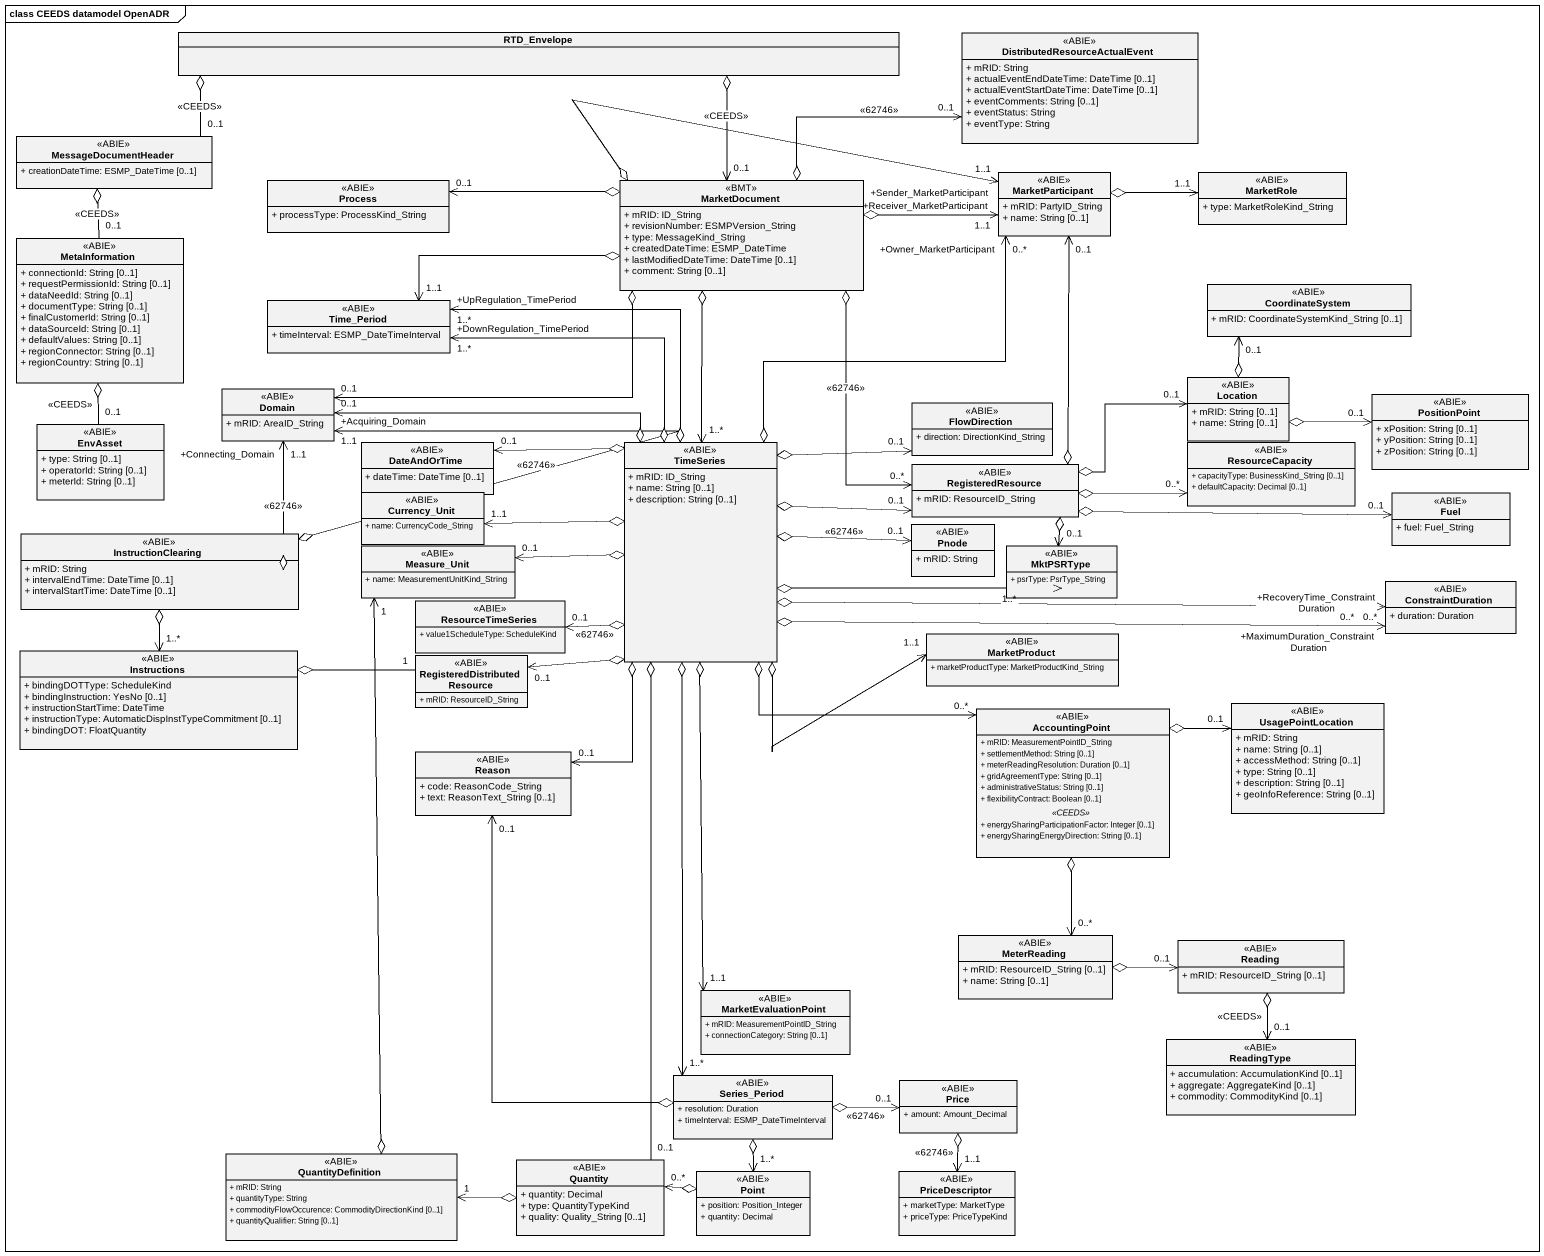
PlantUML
@startuml
mainframe class CEEDS datamodel OpenADR
hide circle
hide empty members
skinparam classAttributeIconSize 0
class RTD_Envelope
class "DistributedResourceActualEvent" as DistributedResourceActualEve <<ABIE>> {
  + mRID: String
  + actualEventEndDateTime: DateTime [0..1]
  + actualEventStartDateTime: DateTime [0..1]
  + eventComments: String [0..1]
  + eventStatus: String
  + eventType: String
}
class MessageDocumentHeader <<ABIE>> {
  + creationDateTime: ESMP_DateTime [0..1]
}
class "Process" as Process_ <<ABIE>> {
  + processType: ProcessKind_String
}
class MarketDocument <<BMT>> {
  + mRID: ID_String
  + revisionNumber: ESMPVersion_String
  + type: MessageKind_String
  + createdDateTime: ESMP_DateTime
  + lastModifiedDateTime: DateTime [0..1]
  + comment: String [0..1]
}
class MarketParticipant <<ABIE>> {
  + mRID: PartyID_String
  + name: String [0..1]
}
class MarketRole <<ABIE>> {
  + type: MarketRoleKind_String
}
class MetaInformation <<ABIE>> {
  + connectionId: String [0..1]
  + requestPermissionId: String [0..1]
  + dataNeedId: String [0..1]
  + documentType: String [0..1]
  + finalCustomerId: String [0..1]
  + dataSourceId: String [0..1]
  + defaultValues: String [0..1]
  + regionConnector: String [0..1]
  + regionCountry: String [0..1]
}
class Time_Period <<ABIE>> {
  + timeInterval: ESMP_DateTimeInterval
}
class CoordinateSystem <<ABIE>> {
  + mRID: CoordinateSystemKind_String [0..1]
}
class Domain <<ABIE>> {
  + mRID: AreaID_String
}
class FlowDirection <<ABIE>> {
  + direction: DirectionKind_String
}
class Location <<ABIE>> {
  + mRID: String [0..1]
  + name: String [0..1]
}
class PositionPoint <<ABIE>> {
  + xPosition: String [0..1]
  + yPosition: String [0..1]
  + zPosition: String [0..1]
}
class EnvAsset <<ABIE>> {
  + type: String [0..1]
  + operatorId: String [0..1]
  + meterId: String [0..1]
}
class DateAndOrTime <<ABIE>> {
  + dateTime: DateTime [0..1]
}
class TimeSeries <<ABIE>> {
  + mRID: ID_String
  + name: String [0..1]
  + description: String [0..1]
}
class ResourceCapacity <<ABIE>> {
  + capacityType: BusinessKind_String [0..1]
  + defaultCapacity: Decimal [0..1]
}
class RegisteredResource <<ABIE>> {
  + mRID: ResourceID_String
}
class Currency_Unit <<ABIE>> {
  + name: CurrencyCode_String
}
class Pnode <<ABIE>> {
  + mRID: String
}
class Fuel <<ABIE>> {
  + fuel: Fuel_String
}
class InstructionClearing <<ABIE>> {
  + mRID: String
  + intervalEndTime: DateTime [0..1]
  + intervalStartTime: DateTime [0..1]
}
class Measure_Unit <<ABIE>> {
  + name: MeasurementUnitKind_String
}
class MktPSRType <<ABIE>> {
  + psrType: PsrType_String
}
class ResourceTimeSeries <<ABIE>> {
  + value1ScheduleType: ScheduleKind
}
class ConstraintDuration <<ABIE>> {
  + duration: Duration
}
class MarketProduct <<ABIE>> {
  + marketProductType: MarketProductKind_String
}
class Instructions <<ABIE>> {
  + bindingDOTType: ScheduleKind
  + bindingInstruction: YesNo [0..1]
  + instructionStartTime: DateTime
  + instructionType: AutomaticDispInstTypeCommitment [0..1]
  + bindingDOT: FloatQuantity
}
class "RegisteredDistributedResource" as RegisteredDistributedResourc <<ABIE>> {
  + mRID: ResourceID_String
}
class AccountingPoint <<ABIE>> {
  + mRID: MeasurementPointID_String
  + settlementMethod: String [0..1]
  + meterReadingResolution: Duration [0..1]
  + gridAgreementType: String [0..1]
  + administrativeStatus: String [0..1]
  + flexibilityContract: Boolean [0..1]
  .. <<CEEDS>> ..
  + energySharingParticipationFactor: Integer [0..1]
  + energySharingEnergyDirection: String [0..1]
}
class UsagePointLocation <<ABIE>> {
  + mRID: String
  + name: String [0..1]
  + accessMethod: String [0..1]
  + type: String [0..1]
  + description: String [0..1]
  + geoInfoReference: String [0..1]
}
class Reason <<ABIE>> {
  + code: ReasonCode_String
  + text: ReasonText_String [0..1]
}
class MeterReading <<ABIE>> {
  + mRID: ResourceID_String [0..1]
  + name: String [0..1]
}
class Reading <<ABIE>> {
  + mRID: ResourceID_String [0..1]
}
class MarketEvaluationPoint <<ABIE>> {
  + mRID: MeasurementPointID_String
  + connectionCategory: String [0..1]
}
class ReadingType <<ABIE>> {
  + accumulation: AccumulationKind [0..1]
  + aggregate: AggregateKind [0..1]
  + commodity: CommodityKind [0..1]
}
class Series_Period <<ABIE>> {
  + resolution: Duration
  + timeInterval: ESMP_DateTimeInterval
}
class Price <<ABIE>> {
  + amount: Amount_Decimal
}
class QuantityDefinition <<ABIE>> {
  + mRID: String
  + quantityType: String
  + commodityFlowOccurence: CommodityDirectionKind [0..1]
  + quantityQualifier: String [0..1]
}
class Quantity <<ABIE>> {
  + quantity: Decimal
  + type: QuantityTypeKind
  + quality: Quality_String [0..1]
}
class Point <<ABIE>> {
  + position: Position_Integer
  + quantity: Decimal
}
class PriceDescriptor <<ABIE>> {
  + marketType: MarketType
  + priceType: PriceTypeKind
}
RTD_Envelope o-left- "0..1" MessageDocumentHeader : <<CEEDS>>
RTD_Envelope o--> "0..1" MarketDocument : <<CEEDS>>
MessageDocumentHeader o-- "0..1" MetaInformation : <<CEEDS>>
MarketDocument o-right-> "0..1" DistributedResourceActualEve : <<62746>>
MarketDocument o-left-> "0..1" Process_
MarketDocument o-right-> "+Sender_MarketParticipant\n1..1" MarketParticipant
MarketDocument o-right-> "+Receiver_MarketParticipant\n1..1" MarketParticipant
MarketDocument o-left-> "1..1" Time_Period
MarketDocument o-left-> "0..1" Domain
MarketDocument o--> "0..*" RegisteredResource : <<62746>>
MarketParticipant "0..1" <--o RegisteredResource
MarketRole "1..1" <-left-o MarketParticipant
MetaInformation o-- "0..1" EnvAsset : <<CEEDS>>
Time_Period "+DownRegulation_TimePeriod\n1..*" <--o TimeSeries
Time_Period "+UpRegulation_TimePeriod\n1..*" <--o TimeSeries
CoordinateSystem "0..1" <--o Location
Domain "0..1" <-right-o TimeSeries
Domain "+Acquiring_Domain\n1..1" <--o InstructionClearing : <<62746>>
Domain "+Connecting_Domain\n1..1" <--o InstructionClearing : <<62746>>
PositionPoint "0..1" <-left-o Location
DateAndOrTime "0..1" <-right-o TimeSeries
TimeSeries "1..*" <-up-o MarketDocument
TimeSeries o-up-> "+Owner_MarketParticipant\n0..*" MarketParticipant
TimeSeries o-right-> "0..1" FlowDirection
TimeSeries o-right-> "0..1" RegisteredResource
TimeSeries o-left-> "1..1" Currency_Unit
TimeSeries o-left-> "0..1" Measure_Unit
TimeSeries o-left-> "0..1" ResourceTimeSeries : <<62746>>
TimeSeries o-right-> "1..1" MarketProduct
TimeSeries o-left-> "0..1" RegisteredDistributedResourc
TimeSeries o--> "0..*" AccountingPoint
TimeSeries o--> "0..1" Reason
TimeSeries o--> "1..*" Series_Period
TimeSeries o-- "0..1" Quantity
RegisteredResource o-right-> "0..1" Location
RegisteredResource o-right-> "0..*" ResourceCapacity
RegisteredResource o-right-> "0..1" Fuel
RegisteredResource o--> "0..1" MktPSRType
Pnode "0..1" <-left-o TimeSeries : <<62746>>
InstructionClearing o--> "1..*" Instructions
MktPSRType "1..*" <-left-o TimeSeries
ConstraintDuration "+RecoveryTime_ConstraintDuration\n0..*" <-left-o TimeSeries
ConstraintDuration "+MaximumDuration_ConstraintDuration\n0..*" <-left-o TimeSeries
Instructions o-right- "1" RegisteredDistributedResourc
AccountingPoint o-right-> "0..1" UsagePointLocation
AccountingPoint o--> "0..*" MeterReading
MeterReading o-right-> "0..1" Reading
Reading o--> "0..1" ReadingType : <<CEEDS>>
MarketEvaluationPoint "1..1" <-up-o TimeSeries
Series_Period o-up-> "0..1" Reason
Series_Period o--> "1..*" Point
Price "0..1" <-left-o Series_Period : <<62746>>
Price o--> "1..1" PriceDescriptor : <<62746>>
QuantityDefinition o-up-> "1" Measure_Unit
Quantity o-left-> "1" QuantityDefinition
Point o-left-> "0..*" Quantity
@enduml
